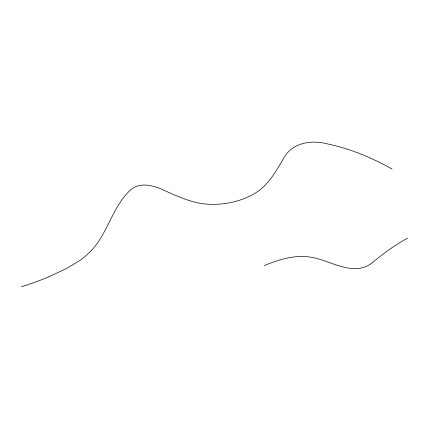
<?xml version="1.0" encoding="UTF-8"?>
<svg xmlns="http://www.w3.org/2000/svg" width="429" height="429" viewBox="0 0 429 429"><rect width="100%" height="100%" fill="white"/><g stroke="black" fill="none" stroke-linecap="round" stroke-linejoin="round"><path stroke-width="0.64" d="M407.55 238.149C395.538 244.787 384.32 252.649 373.82 261.481C354.504 278.544 331.285 260.28 310.58 257.169A31.231 18.029 0 0 0 301.507 256.44C288.519 256.547 276.029 260.789 264.125 265.626M49.04 276.726L66.758 268.409L80.073 260.301A105.459 60.886 0 0 0 86.867 254.864C106.912 237.687 110.87 209.1 129.488 190.9C139.334 181.059 154 185.457 164.908 190.723C178.164 196.514 191.575 202.912 206.204 204.07C222.351 205.373 238.98 202.193 253.19 194.321C267.042 186.958 274.989 172.941 282.727 159.947C290.964 142.766 310.703 139.468 327.643 143.951C350.284 148.675 371.879 157.733 392.004 169.015M49.008 276.705A220.184 127.123 0 0 1 21.477 286.722"/></g></svg>
